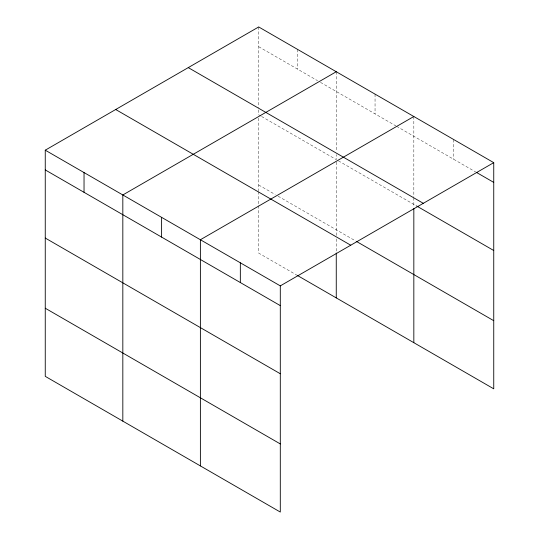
<?xml version="1.0" encoding="UTF-8"?>
<svg xmlns="http://www.w3.org/2000/svg" width="539" height="539" viewBox="0 0 539 539"><rect width="100%" height="100%" fill="white"/><g stroke="black" fill="none" stroke-linecap="round" stroke-linejoin="round"><path stroke-width="0.4" stroke-dasharray="2.69 2.02" d="M258.7 46.698L317.592 80.695M320.462 82.359L395.875 125.89M396.589 126.308L475.58 171.914M260.856 116.06L258.7 114.814L258.7 107.342M261.577 116.478L336.262 159.598L336.262 154.612M338.418 160.844L416.735 206.06M258.7 184.998L275.22 194.539M278.09 196.196L355.652 240.973M297.481 275.51L258.7 253.121L258.7 205.77M453.784 139.581L453.784 159.328M413.831 116.512L413.831 196.903M413.831 197.732L413.831 206.888M375.05 94.123L375.05 113.87M336.262 71.734L336.262 151.291M336.262 162.104L336.262 235.597M336.262 238.918L336.262 252.212M297.481 49.339L297.481 69.086M258.7 26.95L258.7 106.506M258.7 118.156L258.7 190.813M258.7 191.648L258.7 204.935"/><path stroke-width="0.81" d="M45.256 150.179L280.3 285.879L280.3 512.05L45.256 376.35L45.256 150.179L258.7 26.95L493.744 162.65L493.744 388.821L297.481 275.51M336.262 71.734L122.825 194.963L122.825 421.134M413.831 116.512L200.387 239.74L200.387 465.912M280.3 285.879L493.744 162.65M476.308 172.332L493.744 182.398M188.266 67.618L423.304 203.318M416.735 206.06L493.744 250.514M356.373 241.391L493.744 320.698M115.696 109.511L350.734 245.211M45.256 169.926L280.3 305.626M45.256 238.049L280.3 373.749M45.256 308.227L280.3 443.934M413.831 208.559L413.831 342.683M336.262 253.04L336.262 297.899M240.34 262.81L240.34 282.557M161.606 217.352L161.606 237.099M84.037 172.568L84.037 192.315"/></g></svg>
